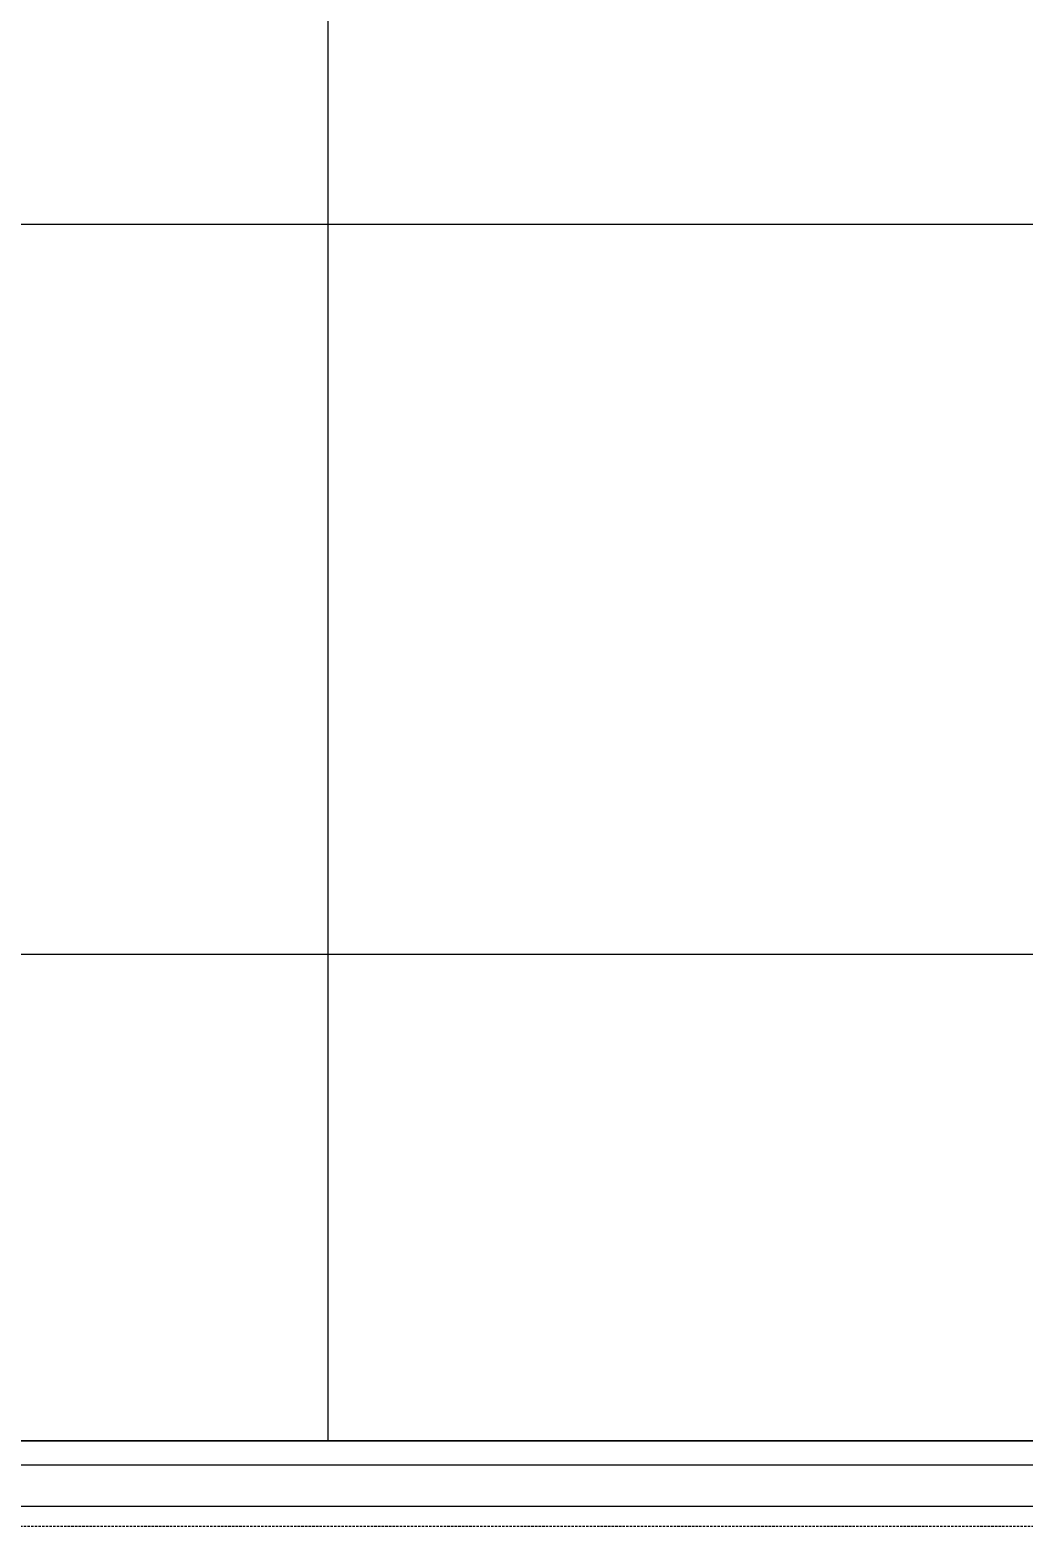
# Model space of a CAD drawing. Extents: x -137 to 14337, y 20899 to 40513.
# Drawn here: x 9869 to 10277, y 26394 to 27009 of the extents above; entities that cross this region are included whole.
import ezdxf

# ---------------------------------------------------------------- set-up
doc = ezdxf.new("R2010")
doc.units = 0
doc.header["$MEASUREMENT"] = 0
doc.linetypes.add('UP-LT-3', pattern=[1.5, 1, -0.5])
for name, color, linetype in [('54B_A-ETC', 7, 'Continuous'), ('54B_A-MC', 171, 'Continuous'), ('54B_A-TILE', 253, 'Continuous'), ('54B_X-25$0$AA-FFXM-SANI', 4, 'Continuous')]:
    doc.layers.add(name, color=color, linetype=linetype)

msp = doc.modelspace()

# ---------------------------------------------------------------- linework, layer by layer
at = {"layer": '54B_A-ETC', "color": 8, "linetype": 'Continuous', "elevation": 0}
for points in [[(9091.52, 27978.52), (9091.52, 26428.52), (10591.52, 26428.52), (10591.52, 28728.52), (9091.52, 28728.52)], [(10591.52, 26418.52), (9091.52, 26418.52)], [(10581.52, 26401.52), (9091.52, 26401.52)]]:
    msp.add_lwpolyline(points, dxfattribs=at)
at = {"layer": '54B_A-MC'}
msp.add_line((10771.52, 26428.52), (8866.66, 26428.52), dxfattribs=at)
at = {"layer": '54B_A-TILE'}
for p, q in [((9991.52, 26428.52, 0), (9991.52, 28219.91, 0)), ((10591.52, 26928.52), (9081.52, 26928.52)), ((10591.52, 26628.52), (9081.52, 26628.52))]:
    msp.add_line(p, q, dxfattribs=at)
at = {"layer": '54B_X-25$0$AA-FFXM-SANI', "color": 8, "linetype": 'UP-LT-3', "elevation": 0}
msp.add_lwpolyline([(9056.52, 27978.52), (9056.52, 26393.52), (10626.52, 26393.52), (10626.52, 28763.52), (9056.52, 28763.52), (9056.52, 27978.52)], dxfattribs=at)

doc.saveas('drawing.dxf')
